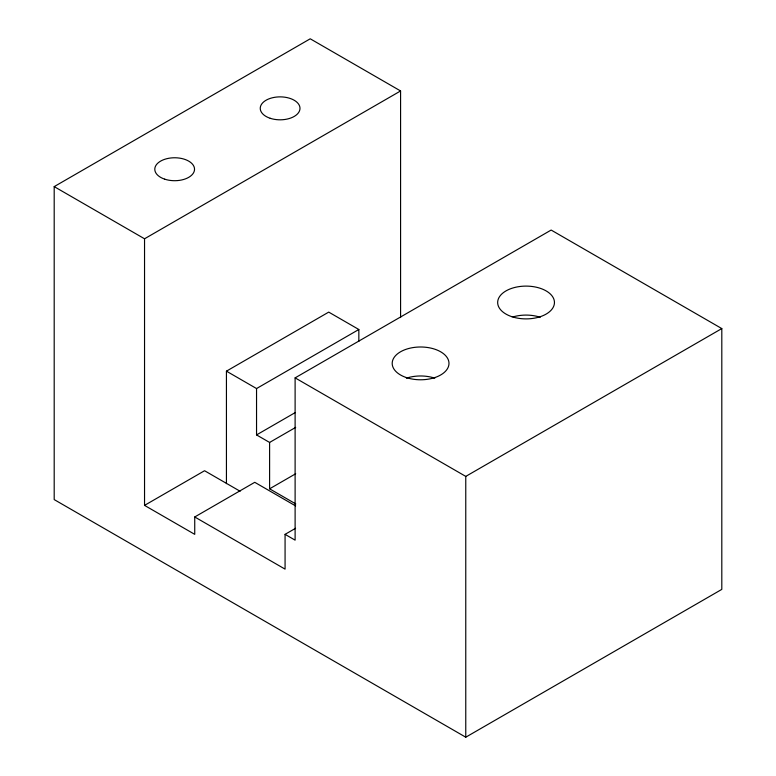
<?xml version="1.0" encoding="UTF-8"?>
<svg xmlns="http://www.w3.org/2000/svg" width="776" height="776" viewBox="0 0 776 776"><rect width="100%" height="100%" fill="white"/><g stroke="black" fill="none" stroke-linecap="round" stroke-linejoin="round"><path stroke-width="1.16" d="M400.581 90.957L144.54 238.785L144.54 505.38L194.737 534.354L194.737 516.971L285.073 569.128L285.073 534.354L295.113 540.154L295.113 377.873L551.154 230.055L721.806 328.578L721.806 589.382L465.765 737.2L54.194 499.589L54.194 186.618L310.235 38.8L400.581 90.957L400.581 317.568M226.437 483.652L226.437 371.161L328.723 312.107L358.842 329.499L358.842 341.382M226.437 371.161L256.546 388.553L358.842 329.499M256.546 388.553L256.546 434.919L295.171 412.619M144.54 505.38L204.563 470.731L240.114 491.256M256.546 434.919L269.602 442.446L295.695 427.382M194.737 516.971L254.751 482.313L295.656 505.933M269.602 442.446L269.602 488.812L295.695 473.748M285.073 534.354L295.569 528.301M295.113 377.873L465.765 476.396L721.806 328.578M54.194 186.618L144.54 238.785M269.602 488.812L295.782 503.934M465.765 476.396L465.765 737.2M406.391 378.164A28.392 16.393 0 0 1 434.793 378.164M512.936 316.938A28.392 16.393 0 0 1 540.251 317.277M164.716 179.169A19.875 11.475 0 0 0 194.534 169.236A19.875 11.475 0 0 0 164.716 159.303A19.875 11.475 0 0 0 164.716 179.169M270.184 118.282A19.875 11.475 0 0 0 299.992 108.349A19.875 11.475 0 0 0 270.184 98.406A19.875 11.475 0 0 0 270.184 118.282M511.859 316.695A28.392 16.393 0 0 0 554.452 302.495A28.392 16.393 0 0 0 511.859 288.303A28.392 16.393 0 0 0 511.859 316.695M406.391 377.582A28.392 16.393 0 0 0 448.984 363.381A28.392 16.393 0 0 0 406.391 349.19A28.392 16.393 0 0 0 406.391 377.582"/></g></svg>
